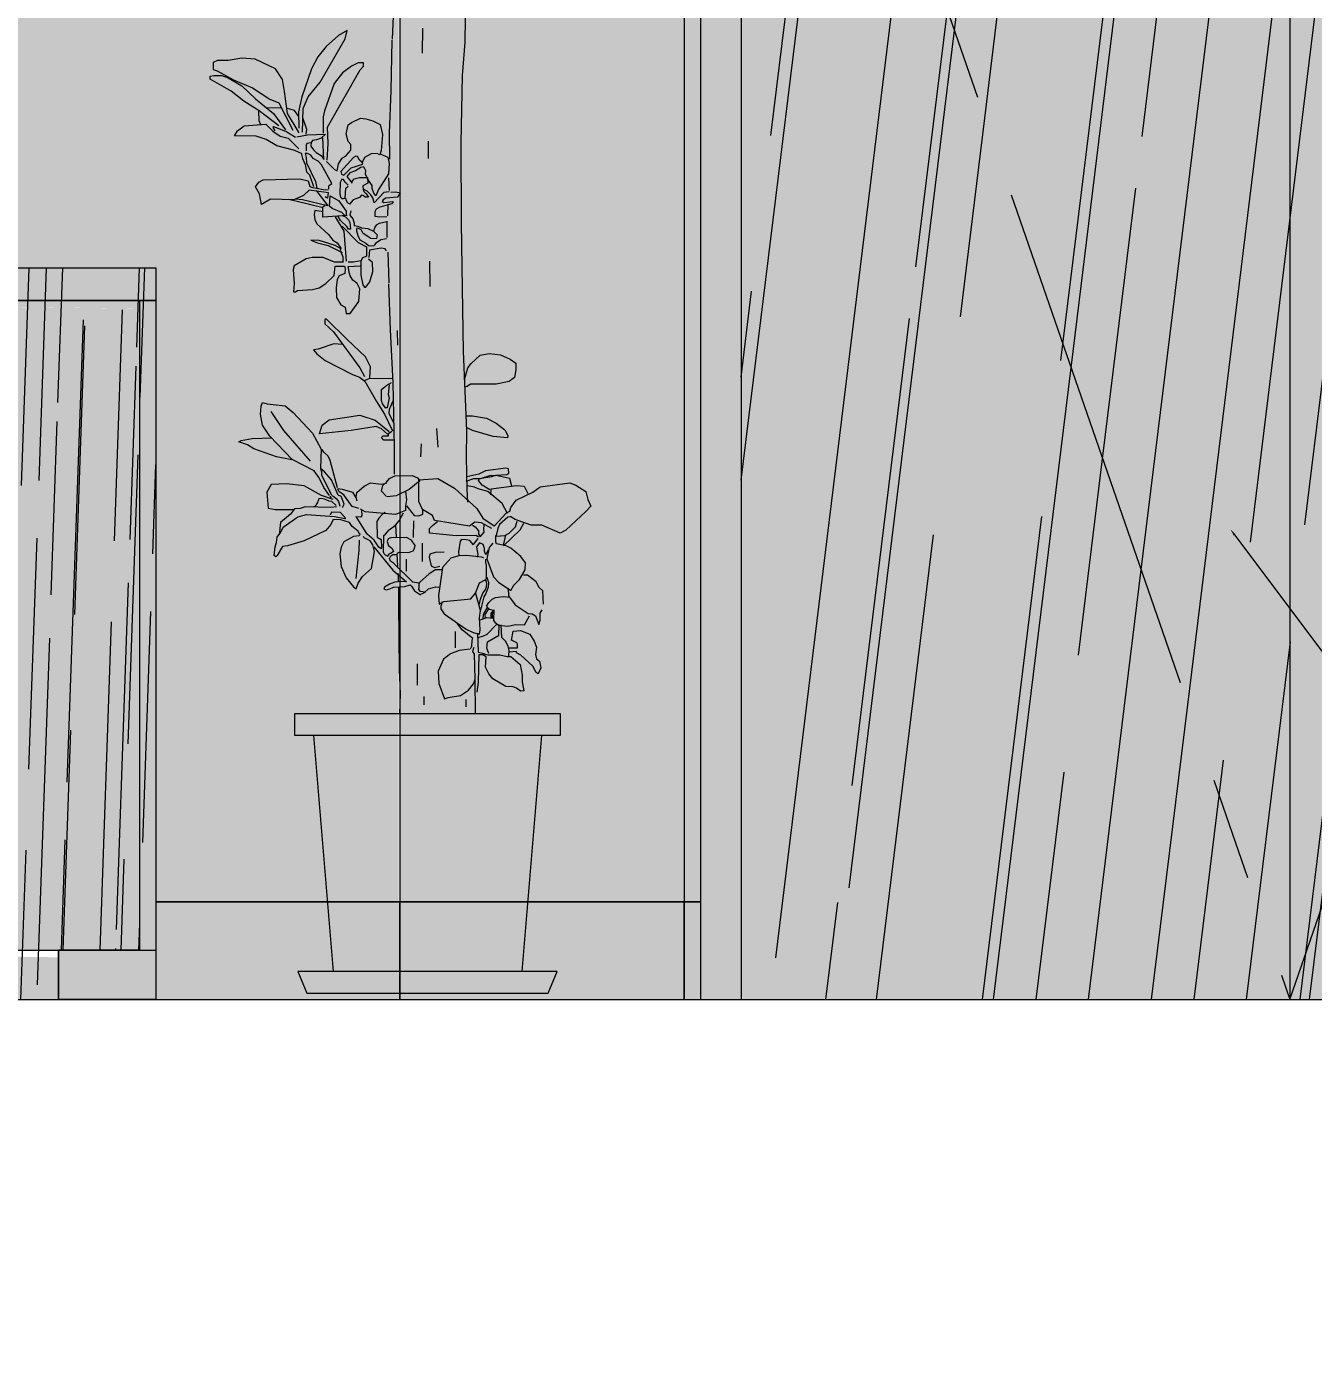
# Model space of a CAD drawing. Header units: millimetres. Extents: x -63086 to 144078, y -129912 to 13382.
# Drawn here: x 21244 to 22036, y -36235 to -35415 of the extents above; entities that cross this region are included whole.
import ezdxf
from ezdxf import colors
from ezdxf.entities.mleader import LeaderData, LeaderLine
from ezdxf.math import Vec2, Vec3

# ---------------------------------------------------------------- set-up
doc = ezdxf.new("R2010")
doc.units = ezdxf.units.MM
doc.linetypes.add('CENTER', pattern=[50.8, 31.75, -6.35, 6.35, -6.35])
doc.layers.get('0').update_dxf_attribs({"lineweight": 0})
for name, color, linetype, lineweight in [('004建具', 7, 'Continuous', 9), ('展開', 7, 'Continuous', 9), ('観葉植物', 92, 'Continuous', 9)]:
    doc.layers.add(name, color=color, linetype=linetype, lineweight=lineweight)
doc.layers.add('文字', color=7, linetype='Continuous')
doc.styles.get("Standard").update_dxf_attribs({"font": 'MS Mincho.ttf'})
pattern_1 = [(83, (-8282.7, 1408.85), (-69.92233, 222.52405), [1447.8, -193.04, 482.6, -96.52]), (83, (-8314.95, 1542.15), (-139.17757, -80.156), [289.56, -31.8516, 579.12, -72.39]), (83, (-8358.25, 1466.75), (-3.01966, 506.04398), [772.16, -135.128, 386.08, -96.52])]

# ---------------------------------------------------------------- blocks, each defined once
blk = doc.blocks.new('ガジュマル2（CAD素材.com）')
at = {"color": 0, "linetype": 'ByBlock', "lineweight": -2}
for points in [[(-20.45, 615.5), (-21.75, 586.97)], [(23.32, 615.71), (22.88, 585.02)], [(-76.83, 529.64), (-76.4, 544.22), (-73.35, 551.41), (-65.95, 560.55), (-50.71, 587.12), (-49.4, 592.34), (-54.84, 589.29), (-62.25, 582.54), (-67.47, 576.01), (-71.39, 568.61), (-77.27, 551.41), (-79.45, 542.27), (-79.23, 532.25)], [(-3.15, 593.74), (-3.37, 578.28)], [(-21.87, 586.34), (-22.53, 555.21), (-23.61, 529.3), (-23.4, 513.19)], [(22.98, 585.03), (21.24, 564.57), (20.58, 522.98), (20.8, 474.21), (21.02, 446.78)], [(-79.01, 529.42), (-86.2, 541.18), (-87.94, 554.68), (-89.24, 562.08), (-93.6, 568.61), (-106.01, 574.71), (-114.28, 575.36), (-122.56, 573.83), (-129.09, 573.83), (-131.92, 572.53), (-131.92, 568.39), (-129.3, 567.52), (-119.29, 561.86), (-107.75, 557.07), (-97.08, 550.1), (-91.42, 547.71), (-82.93, 530.94)], [(-61.81, 512.44), (-61.16, 522.67), (-61.59, 532.9), (-41.35, 568.17), (-39.39, 570.35), (-39.39, 572.31), (-42.65, 572.31), (-46.79, 570.35), (-52.23, 566.21), (-57.46, 559.68), (-63.34, 542.92), (-64.21, 539.22), (-64.21, 529.2)], [(-91.42, 533.56), (-103.61, 542.92), (-112.98, 548.8), (-120.81, 554.89), (-133.66, 562.3), (-133.66, 564.25), (-131.48, 564.69), (-126.47, 564.69), (-122.56, 563.17), (-114.28, 558.16), (-105.79, 550.32), (-94.69, 541.18), (-87.28, 531.16)], [(-104.05, 542.92), (-103.83, 536.82), (-102.74, 534.43)], [(-89.9, 544.44), (-98.39, 544.66)], [(-79.23, 539.43), (-81.84, 543.14), (-86.2, 544.22)], [(-77.05, 516.36), (-81.62, 518.53), (-92.73, 521.36), (-99.26, 525.28), (-105.36, 527.24), (-118.64, 527.46), (-116.89, 530.51), (-112.76, 533.56), (-99.48, 534.64), (-95.12, 530.29), (-90.55, 527.24), (-85.76, 526.15), (-79.23, 519.4)], [(-74.66, 528.55), (-74.22, 531.38), (-76.62, 538.56)], [(-62.06, 511.76), (-57.29, 506.86), (-55.66, 506.04), (-54.71, 510.26), (-52.53, 513.66), (-50.08, 515.43), (-47.22, 518.7), (-47.22, 522.23), (-48.72, 524), (-49.95, 528.76), (-48.86, 534.21), (-46.82, 535.7), (-41.24, 538.29), (-37.84, 538.02), (-33.62, 536.79), (-29.13, 534.48), (-27.77, 528.22), (-28.45, 518.56), (-29.26, 515.84), (-31.03, 516.52), (-34.57, 516.38), (-38.79, 514.07), (-40.15, 511.07), (-41.78, 512.44), (-43.01, 514.75), (-44.1, 515.02), (-45.59, 514.07), (-53.35, 505.63), (-52.94, 503.86), (-51.44, 503.32), (-46.95, 507.81), (-39.88, 509.99), (-40.15, 511.07)], [(-81.19, 526.37), (-87.07, 530.07), (-94.47, 533.12), (-95.12, 532.69), (-93.82, 530.51)], [(-80.32, 526.81), (-73.79, 528.11), (-62.68, 528.55), (-65.51, 526.15), (-68.34, 525.07), (-70.74, 524.63), (-71.83, 523.11), (-74.22, 522.67), (-74.66, 521.8), (-74.66, 518.32)], [(-71.58, 523.59), (-71.72, 521.14), (-70.09, 518.83), (-68.45, 517.33), (-65.32, 515.43), (-63.69, 512.98), (-64.37, 526.18)], [(0.33, 524.29), (0.33, 513.62)], [(-77.66, 516.74), (-76.98, 513.61), (-75.21, 509.8), (-74.53, 505.44), (-72.63, 503.4), (-70.04, 496.33)], [(-58.75, 498.23), (-65.15, 509.66), (-67.19, 511.84), (-70.32, 513.61), (-71.68, 515.65), (-73.72, 516.6), (-75.21, 516.6), (-74.67, 514.15), (-74.53, 510.89), (-68.96, 499.32), (-68.14, 495.24), (-64.13, 494.39), (-61.06, 494.28)], [(-28.72, 516.25), (-24.36, 514.34), (-23.68, 510.53), (-23.96, 504.14), (-30.08, 494.47), (-31.71, 490.66), (-33.07, 492.3), (-34.03, 495.02), (-34.03, 496.92), (-36.47, 500.33), (-38.11, 503.86), (-37.97, 506.04), (-39.2, 508.49), (-41.1, 508.08), (-44.37, 505.9), (-47.77, 504.68), (-49.67, 502.37), (-46.41, 498.28)], [(-62.98, 490.23), (-62.03, 489.55), (-61.21, 489.41), (-60.95, 492.52), (-72.77, 494.15), (-76.3, 490.88), (-82.15, 488.16), (-96.67, 488.52), (-102.12, 485.16), (-103.38, 491.74), (-105.83, 496.05), (-103.79, 498.91), (-101.07, 500.41), (-78.62, 501.09), (-73.46, 499.88), (-72.35, 496.26), (-70.67, 495.63), (-68.2, 495.32)], [(-48.86, 497.2), (-50.63, 498.96), (-51.58, 500.6), (-52.8, 500.87), (-53.76, 498.83), (-54.03, 491.89), (-53.62, 489.85), (-52.53, 488.76), (-51.17, 489.17), (-50.63, 489.17), (-50.22, 495.29), (-48.86, 496.51)], [(-46.54, 499.1), (-45.05, 501.01), (-41.92, 501.82), (-36.88, 501.82), (-36.75, 498.42), (-39.74, 496.65), (-39.6, 494.47), (-39.2, 493.25), (-37.7, 491.75), (-36.34, 489.71), (-38.11, 489.85), (-39.74, 490.8), (-40.56, 491.07), (-41.78, 489.58), (-45.73, 488.21), (-47.91, 485.36), (-49.13, 486.31), (-50.08, 488.21), (-50.22, 489.17)], [(-24.01, 501.6), (-23.6, 493.85)], [(-68.43, 493.9), (-61.21, 484.51)], [(-58.9, 497.98), (-60.94, 496.49), (-60.94, 494.58)], [(-23.66, 492.98), (-26.79, 492.7), (-32.77, 486.31), (-33.59, 489.44), (-34.81, 491.21), (-37.13, 493.39), (-39.58, 494.75)], [(-22.56, 492.89), (-19.41, 493.06), (-16.78, 492.38), (-18.48, 489.66), (-25.62, 489.15), (-27.32, 488.04), (-27.83, 487.11), (-26.81, 486.51), (-21.28, 487.19), (-21.28, 486.34), (-21.96, 485.58), (-24.26, 484.98)], [(-64.15, 483.23), (-80.21, 487.18), (-85.79, 488.27)], [(-81.3, 488.81), (-76.94, 488.4), (-61.57, 484.59)], [(-49.46, 478.47), (-64.29, 477.52), (-64.29, 483.78), (-63.06, 484.73)], [(-50.95, 478.47), (-52.72, 480.38), (-58.71, 482.83), (-60.21, 484.19), (-59.93, 490.58), (-54.63, 487.45), (-50, 481.19), (-50, 478.34)], [(-25.02, 477.74), (-29.24, 477.46), (-32.09, 477.87), (-32.23, 478.96), (-32.09, 480.87), (-31.28, 482.64), (-29.1, 483.86), (-24.61, 484.95)], [(-24.42, 485.41), (-24.55, 478.34)], [(-64.15, 480.78), (-69.32, 481.47), (-69.73, 479.02), (-69.32, 476.02), (-68.1, 473.44), (-60.89, 466.77), (-58.3, 463.37), (-55.58, 461.6), (-53.4, 458.33), (-53.67, 457.24), (-52.04, 453.03), (-52.18, 449.49)], [(-49.86, 450.3), (-51.36, 468.81), (-56.53, 477.65)], [(-52.45, 478.47), (-50.41, 477.65), (-48.5, 475.89), (-47.82, 474.12), (-47.28, 470.03), (-48.5, 470.03), (-49.59, 471.8), (-53.54, 475.34), (-54.9, 477.79)], [(-47.14, 481.33), (-47.69, 478.61), (-45.92, 476.43), (-45.1, 473.71), (-45.1, 472.35), (-42.79, 471.94), (-40.61, 470.99), (-36.8, 470.58), (-33.26, 468.81), (-30.95, 466.63), (-31.36, 464.05), (-34.9, 464.32), (-39.52, 467.45), (-40.88, 469.76), (-42.79, 470.72), (-43.74, 470.58), (-43.74, 469.08), (-42.92, 466.22), (-41.56, 463.5), (-37.89, 461.46), (-36.26, 459.97), (-32.99, 459.83), (-32.17, 460.65), (-31.36, 461.87), (-28.64, 463.64), (-25.24, 464.32)], [(-52.59, 471.94), (-42.65, 461.87), (-37.48, 459.28), (-37.48, 453.43), (-40.15, 452.29), (-41.1, 450.25), (-41.1, 441.68), (-39.74, 435.83), (-38.79, 434.46), (-37.84, 434.46), (-35.52, 437.59), (-33.62, 443.99), (-33.89, 449.57), (-36.34, 451.61)], [(-24.88, 474.61), (-29.64, 473.65), (-31.55, 472.57), (-32.37, 471.34), (-33.18, 468.89)], [(-24.96, 474.93), (-24.96, 464.86)], [(-53.54, 458.2), (-56.8, 460.1), (-66.74, 463.09), (-71.77, 463.37), (-67.69, 461.6), (-61.02, 460.1), (-52.59, 455.75)], [(-52.12, 449.71), (-57.29, 449.71), (-64.1, 452.56), (-71.04, 452.56), (-74.71, 451.75), (-81.92, 447.53), (-82.6, 445.35), (-81.92, 436.51), (-82.33, 431.47), (-81.24, 431.61), (-80.02, 432.29), (-70.77, 432.97), (-66.68, 434.06), (-62.47, 436.64), (-57.43, 441.54), (-56.75, 447.39), (-51.03, 447.26), (-50.63, 445.76), (-50.76, 442.77), (-54.3, 441.27), (-55.66, 439.09), (-56.21, 434.06), (-55.93, 428.07), (-53.35, 423.58), (-50.63, 422.08), (-49.95, 418.14), (-47.5, 418.27), (-42.33, 425.62), (-41.65, 433.38), (-43.28, 436.64), (-45.86, 438.68), (-47.5, 441.27), (-48.04, 442.77), (-48.72, 447.12), (-41.37, 447.53)], [(-25.24, 456.84), (-26.05, 458.06), (-28.5, 458.47), (-35.71, 457.11), (-36.12, 452.62)], [(-24.42, 455.88), (-23.74, 436.97)], [(-41.1, 450.52), (-45.46, 449.71), (-48.86, 449.71)], [(1.27, 450.32), (1.49, 434.86)], [(21.09, 446.83), (21.96, 394.8), (23.92, 346.03), (23.7, 329.7)], [(-23.98, 436.38), (-22.89, 408.08), (-21.37, 375.64), (-20.5, 336.23)], [(-35.5, 378.69), (-35.06, 385.44), (-38.11, 391.54), (-49.43, 402.21), (-62.28, 414.84), (-63.15, 414.4), (-63.15, 411.79), (-57.92, 407), (-41.6, 384.79), (-38.77, 379.35)], [(-18.76, 407.64), (-18.54, 398.72)], [(-52.26, 399.16), (-57.71, 399.59), (-67.29, 396.33), (-70.12, 395.89), (-68.16, 393.28), (-62.93, 389.36), (-46.17, 380.65), (-41.81, 379.13), (-38.55, 376.52), (-31.36, 364.11), (-26.36, 356.27), (-21.57, 346.04)], [(22.85, 377.39), (24.81, 384.79), (26.77, 387.4), (32.43, 392.63), (37.87, 393.5), (44.84, 392.85), (50.94, 390.02), (54.42, 387.62), (54.42, 383.48), (53.55, 378.91), (50.28, 376.3), (42.23, 374.77), (26.55, 374.77), (24.37, 373.25), (22.85, 372.82)], [(-38.77, 376.95), (-35.94, 378.26), (-21.35, 378.48)], [(-25.7, 359.97), (-27.66, 362.58), (-28.32, 364.76), (-28.32, 371.51), (-25.05, 374.12), (-22.22, 375.65)], [(-23.53, 374.34), (-24.18, 368.46), (-23.53, 366.28), (-24.83, 360.19), (-25.92, 360.19)], [(-60.33, 306.29), (-63.87, 311.19), (-66.59, 317.04), (-69.72, 321.4), (-83.33, 328.47), (-96.94, 342.76), (-101.56, 349.43), (-102.65, 356.23), (-102.38, 361.27), (-101.43, 363.44), (-98.57, 362.63), (-87.55, 361.4), (-82.65, 357.32), (-70.81, 344.66), (-65.37, 334.73), (-65.78, 322.89), (-65.23, 320.72), (-65.23, 318.95), (-59.11, 306.43)], [(-21.35, 364.32), (-23.53, 359.1), (-23.74, 356.92), (-20.69, 350.61)], [(-71.99, 327.39), (-88.46, 346.16), (-96.09, 357.84)], [(-24.61, 343.9), (-28.32, 347.17), (-31.58, 348.69), (-47.04, 346.3), (-66.42, 344.12), (-64.89, 349.56), (-60.54, 352.83), (-41.6, 355.66), (-32.23, 352.61), (-23.53, 345.64)], [(23.5, 355.18), (27.64, 355.18), (36.35, 353.87), (42.23, 350.83), (47.67, 346.69), (49.41, 343.21), (49.19, 341.68), (40.48, 342.55), (27.64, 346.25), (24.37, 347.78)], [(-20.91, 340.2), (-26.79, 340.2), (-28.32, 341.94), (-27.23, 343.03), (-23.96, 343.03), (-23.96, 344.34), (-22, 345.86)], [(5.59, 347.42), (6.29, 335.93)], [(-83.47, 328.2), (-92.99, 329.97), (-106.87, 335), (-110.82, 337.45), (-115.99, 339.22), (-114.63, 340.17), (-107.82, 341.4), (-95.85, 341.67)], [(-20.6, 336.5), (-20.6, 319.35)], [(-3.95, 337.97), (-4.39, 329.92)], [(-55.43, 310.92), (-59.79, 327.79), (-61.15, 330.38), (-63.74, 332.96), (-64.82, 334.59)], [(23.76, 329.83), (24.17, 310.1), (24.71, 302.21)], [(-55.03, 306.43), (-59.11, 315.82), (-63.33, 320.85), (-65.78, 322.76)], [(23.83, 315.14), (28.59, 316.77), (32.54, 316.64), (38.39, 318.54), (48.87, 319.22), (50.09, 319.9), (49.82, 322.63), (48.19, 323.03), (35.67, 321.4), (31.58, 319.36), (24.24, 317.73)], [(-57.95, 303.7), (-65.3, 306.28), (-75.78, 312.27), (-86.8, 313.5), (-96.19, 313.09), (-98.91, 308.19), (-97.96, 298.39), (-93.74, 297.58), (-82.04, 297.71)], [(-55.37, 310.56), (-52.51, 310.16), (-46.11, 308.25), (-44.21, 305.26), (-43.8, 304.99), (-43.39, 308.12), (-38.9, 311.93), (-35.09, 314.1), (-28.56, 313.29), (-25.16, 313.83)], [(-25.29, 305.67), (-28.29, 308.93), (-27.47, 312.33), (-25.16, 314.37), (-23.39, 316.69), (-20.12, 318.32), (-9.37, 318.59), (-6.24, 317.1), (-4.75, 315.33), (-11.28, 309.88), (-19.31, 306.07), (-24.89, 305.39)], [(39.62, 285.84), (33.3, 289.32), (29.17, 289.76), (25.9, 287.36), (4.35, 290.84), (3.04, 293.89), (-3.06, 297.59), (-5.23, 302.6), (-5.23, 315.88), (6.31, 316.75), (16.54, 310.66), (30.25, 298.25), (33.96, 292.37), (40.92, 287.58)], [(49.27, 295.14), (45.87, 301.26), (37.16, 308.61), (31.18, 310.24), (29, 311.33), (24.51, 312.15)], [(38.39, 309.7), (33.63, 312.56), (31.45, 315.41), (31.99, 316.77), (39.48, 317.86), (42.33, 318.82), (50.5, 316.91), (51.72, 312.28)], [(38.93, 306.71), (39.07, 310.24), (54.85, 312.42), (59.48, 311.88), (61.66, 307.52)], [(40.97, 287.38), (48.46, 295.41), (50.64, 296.5), (51.32, 298.81), (54.58, 303.3), (64.79, 308.2), (69.28, 311.6), (87.51, 314.05), (91.32, 312.69), (97.44, 308.61), (98.67, 303.71), (100.57, 299.77), (97.44, 296.36), (85.2, 284.93), (81.52, 283.16), (70.37, 287.93), (63.7, 288.06), (53.9, 291.46), (51.18, 293.1), (50.77, 293.1), (49.41, 292.83), (44.38, 288.33), (43.29, 285.89), (42.33, 281.53)], [(-56.18, 300.03), (-58.9, 302.47), (-60.54, 302.75), (-63.26, 303.97), (-65.3, 304.38), (-66.8, 304.11), (-67.61, 301.93), (-69.11, 299.62), (-70.06, 299.34)], [(-60.13, 305.88), (-59.18, 304.65)], [(-58.91, 306.3), (-57.69, 305.67), (-56.04, 304.28), (-54.66, 302.53), (-53.91, 299.61)], [(-42.17, 298.18), (-46.25, 299.54), (-51.56, 306.62), (-54.28, 308.39), (-55.09, 310.16)], [(-54.96, 306.48), (-53.32, 305.94), (-51.56, 301.18), (-51.69, 300.22), (-52.51, 298.73)], [(-44, 305.23), (-43.4, 303.02)], [(-13.59, 308.8), (-12.91, 303.62), (-13.59, 299.95), (-13.59, 297.09), (-19.71, 294.64), (-38.36, 296.14), (-41.21, 297.77)], [(-41.76, 282.47), (-42.71, 284.24), (-46.25, 287.1), (-48.02, 289.68), (-53.33, 291.18), (-58.09, 291.45), (-59.45, 288.32), (-62.58, 284.65), (-75.78, 278.25), (-86.12, 275.26), (-89.25, 274.85), (-92.38, 269.27), (-93.2, 268.46), (-94.42, 269.27), (-93.74, 274.72), (-92.92, 277.3), (-92.51, 280.57), (-90.2, 283.7), (-88.84, 286.83), (-79.86, 293.09), (-74.42, 294.58), (-57.27, 293.22), (-50.88, 292), (-50.33, 292), (-53.46, 295.81), (-59.04, 295.94), (-59.86, 294.04)], [(-55.91, 299.21), (-59.45, 298.8), (-75.23, 299.21), (-78.23, 298.26), (-81.76, 297.98), (-84.35, 294.85), (-90.34, 289.68), (-91.29, 282.06)], [(-40.53, 297.23), (-40.4, 293.83), (-41.08, 292.87), (-44.07, 293.15)], [(-26.11, 295.74), (-27.64, 294.8), (-30.02, 292.25), (-31.12, 290.21), (-30.87, 280.68), (-28.49, 279.15), (-28.32, 274.48), (-28.49, 273.45), (-29.85, 274.39), (-32.74, 278.81), (-37.16, 282.38), (-43.87, 293.24)], [(-24.66, 268.86), (-25.77, 269.46), (-26.7, 270.39), (-27.04, 271.33), (-26.96, 281.62), (-25.77, 282.55), (-23.55, 285.11), (-19.73, 288), (-17.35, 290.63), (-14.71, 295.48)], [(-12.89, 299.96), (-8.13, 293.84), (-5.27, 293.7), (-2.96, 294.79), (-2.82, 297.51)], [(-19.62, 287.83), (-19.35, 280.75)], [(-8.67, 290.57), (-8.81, 280.37)], [(31.34, 280.61), (30.04, 281.7), (17.63, 281.48), (1.3, 283.01), (1.3, 285.84), (3.04, 287.8), (6.09, 290.19)], [(27.64, 288.01), (29.38, 286.93), (31.34, 284.53), (31.34, 282.35), (32.43, 280.83), (34.83, 283.66), (34.61, 285.62), (34.83, 288.23)], [(42.2, 281.12), (47.64, 281.53), (50.23, 283.03), (54.17, 286.97), (55.26, 290.38)], [(46.83, 275.27), (57.03, 285.21), (59.21, 289.29)], [(-41.35, 282.74), (-42.03, 281.52), (-45.57, 280.97), (-51.56, 277.71), (-53.05, 274.44), (-53.87, 270.36), (-53.19, 262.6), (-50.06, 255.66), (-45.57, 249.95), (-43.94, 248.86), (-42.58, 252.4), (-39.99, 256.48), (-34.41, 261.24), (-32.51, 271.72), (-33.59, 275.8), (-35.23, 278.25), (-39.04, 280.29), (-39.45, 281.11)], [(-5.29, 252.35), (-8.96, 252.93), (-20.86, 264.67), (-22.76, 265.9), (-23.31, 267.53), (-22.49, 269.03), (-21.4, 269.84), (-18.95, 269.84), (-18.54, 270.8), (-17.46, 271.34), (-11.6, 271.2), (-8.75, 272.29), (-8.07, 273.65), (-7.66, 275.56), (-9.84, 278.69), (-12.97, 280.32), (-22.63, 280.19), (-24.12, 279.51), (-24.8, 277.87), (-23.99, 275.56), (-21.67, 273.65), (-20.86, 271.88), (-22.35, 270.66), (-23.72, 270.12), (-24.8, 268.62)], [(28.27, 275.9), (25.97, 278.46), (23.84, 278.97), (20.95, 279.14), (20.02, 278.2), (19.08, 271.57), (19.25, 269.02)], [(28.28, 276.07), (31.14, 279.74)], [(40.18, 276.97), (37.86, 274.25), (36.5, 267.31), (40.59, 256.28), (43.58, 253.02), (51.2, 247.85), (53.1, 250.98), (56.51, 254.65), (60.04, 260.5), (60.32, 264.86), (57.46, 268.8), (51.34, 273.84), (48.48, 275.33), (42.49, 276.42), (42.08, 277.65), (41.95, 281.73)], [(46.83, 275.68), (48.19, 281.8)], [(-42.07, 278.68), (-42.21, 272.42), (-44.11, 255.27)], [(-32.97, 274.61), (-21.4, 260.32), (-12.97, 253.11), (-15.82, 253.38), (-20.04, 252.83), (-23.44, 251.75), (-26.44, 249.84), (-26.84, 248.75), (-25.35, 248.21), (-23.17, 248.75), (-20.86, 249.84), (-13.92, 250.25), (-10.65, 251.2), (-9.84, 250.38), (-7.93, 247.53), (-4.39, 245.08)], [(-3.23, 276.83), (-3.23, 265.54)], [(10.24, 271.39), (4.8, 271.12), (1.53, 270.16), (1.12, 268.26), (2.21, 262.95), (4.25, 261.86), (7.52, 262.68)], [(37.22, 272.8), (35.92, 269.75), (35.04, 271.93), (35.04, 273.67), (34.17, 276.07), (32, 277.16), (30.04, 274.54)], [(30.22, 274.37), (30.99, 269.87), (30.56, 268.25)], [(-18.8, 270.41), (-18.53, 262.52)], [(-13.16, 267.17), (-13.16, 259.69)], [(34.64, 267.65), (33.45, 268.33), (24.01, 269.27), (19.34, 269.02), (14.4, 267.74), (9.22, 262.04), (6.75, 244.78), (7.17, 239.42), (10.07, 241.12), (26.56, 242.65), (29.46, 246.22), (31.92, 252.52), (35.49, 254.3)], [(35.55, 253.83), (36.37, 255.2), (36.37, 263.09), (35.82, 265.26), (35.96, 267.17)], [(-17.99, 258.16), (-17.99, 253.54)], [(8.92, 260.59), (5.01, 260.59), (1.01, 258.12), (-4.86, 252.76), (-5.28, 251.74), (-5.28, 249.87), (-5.62, 248.43), (-4.77, 247.41), (-1.03, 247.07)], [(32.03, 239.32), (32.63, 242.55), (34.07, 246.21), (35.52, 247.91), (36.29, 249.95), (36.46, 252.08), (35.95, 254.38)], [(36.54, 255.99), (37.56, 252.68), (37.31, 249.87), (35.86, 245.96), (34.58, 243.92), (32.54, 235.67)], [(71.26, 239.35), (70.99, 247.65), (68.68, 249.69), (66.91, 253.09), (61.47, 257.17), (59.02, 257.31)], [(-17.85, 249.86), (-17.85, 239.52)], [(-4.43, 245.28), (-1.8, 246.56), (0.67, 248.77), (4.84, 249.96), (6.96, 249.87)], [(49.63, 249.28), (49.9, 244.52), (53.85, 239.08), (62.01, 233.63), (64.46, 233.5), (66.5, 232.27), (68.41, 226.97), (69.36, 229.55), (69.36, 233.77), (70.45, 235.81)], [(-17.87, 239.57), (-17.46, 199.02), (-16.91, 184.32), (-17.19, 171.94)], [(9.08, 240.84), (8.26, 238.26), (8.13, 236.49), (10.3, 233.5), (23.77, 223.97), (28.13, 221.93), (31.94, 220.98), (32.48, 223.56), (32.07, 231.05), (32.62, 235.54), (29.76, 245.88)], [(40.63, 235.43), (38.08, 236.03), (36.38, 238.15), (37.65, 240.45), (39.7, 242.49), (41.82, 243.43), (46.58, 244.11), (50.75, 243.77)], [(32.35, 229.82), (36.57, 231.18), (39.97, 230.78)], [(36.71, 237.37), (34.24, 233.11), (33.99, 230.39)], [(37.65, 236.94), (35.35, 232.94), (35.43, 230.65)], [(40.89, 235.35), (40.04, 234.84), (39.04, 233.78), (38.94, 230.92)], [(40.8, 234.16), (39.78, 233.65), (39.78, 230.67)], [(40.78, 235.95), (40.65, 229.28), (41.46, 228.33), (43.64, 226.56), (49.36, 225.88), (54.25, 226.83), (59.7, 226.69), (62.83, 232.27)], [(16.97, 222.56), (16.97, 212.49)], [(27.27, 213.17), (27.41, 217.39), (27.81, 218.2), (21.28, 223.51), (18.02, 227.86)], [(30.85, 221.52), (31.26, 209.96), (35.07, 209)], [(30.99, 218.8), (33.98, 219.62), (36.7, 220.98), (42.55, 226.97)], [(43.91, 219.62), (44.19, 226.97)], [(50.04, 207.51), (50.17, 210.91), (49.63, 213.36), (48.13, 216.49), (45.82, 218.8), (45.41, 226.69)], [(51.67, 217.03), (52.62, 222.88), (57.25, 223.29), (62.96, 220.84), (65.69, 216.62), (67.05, 212.95), (66.37, 208.46), (67.05, 205.74), (68.81, 204.24), (69.77, 200.29), (68, 196.48), (66.91, 197.3), (64.73, 201.25), (57.38, 208.05), (54.8, 209.55), (54.66, 210.36)], [(27.04, 213.36), (26.22, 211.72), (19.42, 210.91), (14.11, 208.87), (9.89, 205.6), (6.49, 198.12), (6.9, 190.63), (10.44, 181.11), (12.62, 181.92), (20.24, 183.29), (25.13, 186.41), (28.26, 190.36), (29.35, 193.35), (28.94, 208.87), (27.99, 210.09), (28.26, 211.86), (28.67, 212.95)], [(37.79, 209), (36.43, 212.27), (36.84, 216.22), (43.37, 219.89)], [(51.81, 217.17), (54.8, 215.81), (55.07, 214.99), (55.07, 212.27), (49.9, 212.41)], [(33.84, 209), (37.11, 208.19), (44.46, 208.32), (48.95, 207.23), (51.26, 207.23), (56.98, 202.2), (58.2, 195.67), (58.2, 191.59), (59.29, 186.14), (57.25, 185.87), (54.8, 187.64), (52.76, 188.59), (48.27, 188.73), (40.1, 193.49), (37.65, 196.48), (35.75, 200.7), (36.02, 206.96), (33.98, 208.19), (31.65, 208.26), (31.26, 191.45), (30.31, 185.19)], [(54.66, 210.23), (50.04, 209.96)], [(-6.44, 202.69), (-6.44, 189.49)], [(29.21, 193.44), (29.24, 172.13)], [(-2.22, 182.69), (-2.22, 177.38)], [(23.5, 180.79), (23.64, 176.16)], [(-70.2, 158.54), (-58.01, 13.5)], [(70.2, 158.54), (58.01, 13.5)], [(79.79, 13.5), (-79.79, 13.5), (-74.13, 0), (74.13, 0), (79.79, 13.5)]]:
    blk.add_lwpolyline(points, dxfattribs=at)
blk.add_lwpolyline([(-81.59, 172.13), (81.59, 172.13), (81.59, 158.54), (-81.59, 158.54)], close=True, dxfattribs=at)

msp = doc.modelspace()

# ---------------------------------------------------------------- hatches: boundary and pattern name
at = {"ltscale": 10, "true_color": 0x9c5e31, "transparency": 33554541}
h = msp.add_hatch(dxfattribs=at)
h.set_pattern_fill('AR-RROOF', color=25, scale=3.8, angle=83)
h.set_pattern_definition(pattern_1)
h.paths.add_polyline_path([(22358.7642, -34088.2463), (22021.2642, -34088.2463), (22358.7642, -35038.2463)], flags=17)
h.paths.add_polyline_path([(22021.2642, -34088.2463), (22021.2642, -36013.2463), (22358.7642, -35038.2463)])
h.paths.add_polyline_path([(22021.2642, -34088.2463), (21683.7642, -35038.2463), (22021.2642, -36013.2463)])
h.paths.add_polyline_path([(22021.2642, -34088.2463), (21683.7642, -34088.2463), (21683.7642, -35038.2463)], flags=17)
h.paths.add_polyline_path([(22358.7642, -34063.2463), (21683.7642, -34063.2463), (21683.7642, -34088.2463), (22021.2642, -34088.2463), (22358.7642, -34088.2463)])
h.paths.add_polyline_path([(21683.7642, -35038.2463), (21683.7642, -36013.2463), (22021.2642, -36013.2463)], flags=0)
h.paths.add_polyline_path([(22358.7642, -35038.2463), (22021.2642, -36013.2463), (22358.7642, -36013.2463)], flags=17)
h = msp.add_hatch(dxfattribs=at)
h.set_pattern_fill('AR-RROOF', color=25, scale=3.8, angle=83)
h.set_pattern_definition(pattern_1)
h.paths.add_polyline_path([(21683.7642, -35038.2463), (21683.7642, -36013.2463), (22021.2642, -36013.2463)])
h = msp.add_hatch(dxfattribs=at)
h.set_pattern_fill('AR-RROOF', color=25, scale=1.4, angle=88)
h.paths.add_polyline_path([(20913.7642, -35583.2463), (19933.7642, -35583.2463), (19933.7642, -35783.0866), (20913.7642, -35783.0866)])
h.paths.add_polyline_path([(20913.7642, -35783.0866), (19933.7642, -35783.0866), (19933.7642, -35982.9269), (20913.7642, -35982.9269)])
h.paths.add_polyline_path([(19933.7642, -35783.0866), (19933.7642, -35583.2463), (19533.7642, -35583.2463), (19533.7642, -35982.9269), (19583.7642, -35982.9269), (19933.7642, -35982.9269)])
h.paths.add_polyline_path([(21313.7642, -35583.2463), (20913.7642, -35583.2463), (20913.7642, -35783.0866), (20913.7642, -35982.9269), (21313.7642, -35982.9269)])
h.paths.add_polyline_path([(21263.7642, -35982.9269), (19583.7642, -35982.9269), (19583.7642, -36013.2463), (21263.7642, -36013.2463)])
h.paths.add_polyline_path([(21323.7642, -35563.2463), (19523.7642, -35563.2463), (19523.7642, -35583.2463), (19533.7642, -35583.2463), (19933.7642, -35583.2463), (20913.7642, -35583.2463), (21313.7642, -35583.2463), (21323.7642, -35583.2463)])
h.paths.add_polyline_path([(21323.7642, -35583.2463), (21313.7642, -35583.2463), (21313.7642, -35982.9269), (21323.7642, -35982.9269)])
h.paths.add_polyline_path([(19533.7642, -35583.2463), (19523.7642, -35583.2463), (19523.7642, -35982.9269), (19533.7642, -35982.9269)])
at = {"layer": '展開', "ltscale": 10, "true_color": 0xfffefa}
h = msp.add_hatch(color=7, dxfattribs=at)
h.dxf.hatch_style = 1
edge = h.paths.add_edge_path()
edge.add_ellipse((17772.9138, -34246.9422), major_axis=(-96.2362, 0), ratio=0.06246404, start_angle=180, end_angle=182.5059425, ccw=False)
edge.add_ellipse((17772.9138, -34246.9422), major_axis=(-96.2362, 0), ratio=0.06246404, start_angle=0, end_angle=180, ccw=False)
edge.add_ellipse((17772.9138, -34246.9422), major_axis=(-96.2362, 0), ratio=0.06246404, start_angle=182.5059425, end_angle=357.4940575)
edge.add_line((17676.7696, -34246.6794), (17717.505, -34130.3434))
edge.add_line((17717.505, -34130.3434), (17763.6639, -34130.3434))
edge.add_line((17763.6639, -34130.3434), (17763.6639, -33663.5322))
edge.add_line((17763.6639, -33663.5322), (17066.1771, -33663.5322))
edge.add_line((17066.1771, -33663.5322), (17066.1771, -34130.3434))
edge.add_line((17066.1771, -34130.3434), (17115.8356, -34130.3434))
edge.add_line((17115.8356, -34130.3434), (17156.571, -34246.6794))
edge.add_ellipse((17060.4269, -34246.9422), major_axis=(-96.2362, 0), ratio=0.06246404, start_angle=180, end_angle=182.5059425, ccw=False)
edge.add_ellipse((17060.4269, -34246.9422), major_axis=(-96.2362, 0), ratio=0.06246404, start_angle=0, end_angle=180, ccw=False)
edge.add_ellipse((17060.4269, -34246.9422), major_axis=(-96.2362, 0), ratio=0.06246404, start_angle=182.5059425, end_angle=357.4940575)
edge.add_line((16964.2827, -34246.6794), (17005.0181, -34130.3434))
edge.add_line((17005.0181, -34130.3434), (17051.1771, -34130.3434))
edge.add_line((17051.1771, -34130.3434), (17051.1771, -33663.5322))
edge.add_line((17051.1771, -33663.5322), (15733.1855, -33663.5322))
edge.add_line((15733.1855, -33663.5322), (15733.1855, -36013.5322))
edge.add_line((15733.1855, -36013.5322), (15852.2027, -36013.5322))
edge.add_line((15852.2027, -36013.5322), (15852.2027, -34192.5322))
edge.add_line((15852.2027, -34192.5322), (16502.2027, -34192.5322))
edge.add_line((16502.2027, -34192.5322), (16502.2027, -36013.5322))
edge.add_line((16502.2027, -36013.5322), (16635.1855, -36013.5322))
edge.add_line((16635.1855, -36013.5322), (16635.1855, -35183.5322))
edge.add_line((16635.1855, -35183.5322), (16625.1855, -35183.5322))
edge.add_line((16625.1855, -35183.5322), (16625.1855, -35163.5322))
edge.add_line((16625.1855, -35163.5322), (19197.8689, -35163.5322))
edge.add_line((19197.8689, -35163.5322), (19197.8689, -34233.5322))
edge.add_line((19197.8689, -34233.5322), (18297.8689, -34233.5322))
edge.add_line((18297.8689, -34233.5322), (18297.8689, -34213.5322))
edge.add_line((18297.8689, -34213.5322), (18747.8689, -34213.5322))
edge.add_line((18747.8689, -34213.5322), (18747.8689, -33663.5322))
edge.add_line((18747.8689, -33663.5322), (17778.6639, -33663.5322))
edge.add_line((17778.6639, -33663.5322), (17778.6639, -34130.3434))
edge.add_line((17778.6639, -34130.3434), (17828.3225, -34130.3434))
edge.add_line((17828.3225, -34130.3434), (17869.0579, -34246.6794))
h.paths.add_polyline_path([(21473.1855, -33663.5322), (19372.8689, -33663.5322), (19373.4476, -35953.2463), (19523.7642, -35953.2463), (19523.1855, -35563.5322), (21323.1855, -35563.5322), (21323.1855, -35953.2463), (21473.1855, -35953.2463)])
edge = h.paths.add_edge_path(flags=16)
edge.add_arc((20989.1872, -34591.6931), 3, 0, 90, ccw=False)
edge.add_line((20992.1872, -34591.6931), (20992.1872, -35258.6931))
edge.add_arc((20989.1872, -35258.6931), 3, -90, 0, ccw=False)
edge.add_line((20989.1872, -35261.6931), (20848.6872, -35261.6931))
edge.add_line((20848.6872, -35261.6931), (20848.6872, -35289.6931))
edge.add_line((20848.6872, -35289.6931), (20828.6872, -35289.6931))
edge.add_line((20828.6872, -35289.6931), (20828.6872, -35261.6931))
edge.add_line((20828.6872, -35261.6931), (20549.1872, -35261.6931))
edge.add_line((20549.1872, -35261.6931), (20549.1872, -35271.6931))
edge.add_line((20549.1872, -35271.6931), (20297.1872, -35271.6931))
edge.add_line((20297.1872, -35271.6931), (20297.1872, -35261.6931))
edge.add_line((20297.1872, -35261.6931), (20017.6872, -35261.6931))
edge.add_line((20017.6872, -35261.6931), (20017.6872, -35289.6931))
edge.add_line((20017.6872, -35289.6931), (19997.6872, -35289.6931))
edge.add_line((19997.6872, -35289.6931), (19997.6872, -35261.6931))
edge.add_line((19997.6872, -35261.6931), (19857.1872, -35261.6931))
edge.add_arc((19857.1872, -35258.6931), 3, 180, 270, ccw=False)
edge.add_line((19854.1872, -35258.6931), (19854.1872, -34591.6931))
edge.add_arc((19857.1872, -34591.6931), 3, 90, 180, ccw=False)
edge.add_line((19857.1872, -34588.6931), (20989.1872, -34588.6931))
h.paths.add_polyline_path([(20976.6872, -34603.6931), (20976.6872, -35226.6931), (19869.6872, -35226.6931), (19869.6872, -34603.6931)], flags=0)
h = msp.add_hatch(color=7, dxfattribs=at)
h.dxf.hatch_style = 1
h.paths.add_polyline_path([(21648.7642, -33663.2463), (21473.7642, -33663.2463), (21473.7642, -35953.2463), (21648.7642, -35953.2463)])
h.paths.add_polyline_path([(22383.7642, -33663.2463), (21648.7642, -33663.2463), (21648.7642, -35953.2463), (21658.7642, -35953.2463), (21658.7642, -34063.2463), (22383.7642, -34063.2463)])
at = {"layer": '展開', "ltscale": 10, "true_color": 0xf0c089, "transparency": 33554607}
h = msp.add_hatch(color=31, dxfattribs=at)
h.dxf.hatch_style = 1
h.paths.add_polyline_path([(22021.2642, -34088.2463), (21683.7642, -35038.2463), (22021.2642, -36013.2463)])
h.paths.add_polyline_path([(22358.7642, -35038.2463), (22021.2642, -34088.2463), (22021.2642, -36013.2463)])
h.paths.add_polyline_path([(22358.7642, -35038.2463), (22021.2642, -36013.2463), (22358.7642, -36013.2463)], flags=17)
h.paths.add_polyline_path([(21683.7642, -35038.2463), (21683.7642, -36013.2463), (22021.2642, -36013.2463)], flags=0)
h.paths.add_polyline_path([(22021.2642, -34088.2463), (21683.7642, -34088.2463), (21683.7642, -35038.2463)], flags=17)
h.paths.add_polyline_path([(22358.7642, -34088.2463), (22021.2642, -34088.2463), (22358.7642, -35038.2463)], flags=17)
h.paths.add_polyline_path([(21683.7642, -35038.2463), (21683.7642, -34063.2463), (21658.7642, -34063.2463), (21658.7642, -36013.2463), (21683.7642, -36013.2463)])
h.paths.add_polyline_path([(22358.7642, -34063.2463), (21683.7642, -34063.2463), (21683.7642, -34088.2463), (22358.7642, -34088.2463)])
h.paths.add_polyline_path([(22383.7642, -34063.2463), (22358.7642, -34063.2463), (22358.7642, -34088.2463), (22358.7642, -36013.2463), (22383.7642, -36013.2463)])
h = msp.add_hatch(color=31, dxfattribs=at)
h.dxf.hatch_style = 1
h.paths.add_polyline_path([(21683.7642, -35038.2463), (21683.7642, -36013.2463), (22021.2642, -36013.2463)])
h = msp.add_hatch(color=31, dxfattribs=at)
h.dxf.hatch_style = 1
h.paths.add_polyline_path([(20913.7642, -35783.0866), (19933.7642, -35783.0866), (19933.7642, -35982.9269), (20913.7642, -35982.9269)])
h.paths.add_polyline_path([(20913.7642, -35583.2463), (19933.7642, -35583.2463), (19933.7642, -35783.0866), (20913.7642, -35783.0866)])
h.paths.add_polyline_path([(19933.7642, -35583.2463), (19523.7642, -35583.2463), (19523.7642, -35982.9269), (19583.7642, -35982.9269), (19933.7642, -35982.9269)])
h.paths.add_polyline_path([(21323.7642, -35588.406), (20913.7642, -35583.2463), (20913.7642, -35783.0866), (20913.7642, -35982.9269), (21323.7642, -35988.0866)])
h.paths.add_polyline_path([(21323.7642, -35563.2463), (19523.7642, -35563.2463), (19523.7642, -35583.2463), (19533.7642, -35583.2463), (19933.7642, -35583.2463), (20913.7642, -35583.2463), (21313.7642, -35588.3221), (21323.7642, -35588.3221)])
h.paths.add_polyline_path([(21263.7642, -35982.9269), (21231.7642, -35982.9269), (21231.7642, -36013.2463), (21263.7642, -36013.2463)])
at = {"layer": '展開', "ltscale": 10, "true_color": 0xffffff}
h = msp.add_hatch(color=7, dxfattribs=at)
h.dxf.hatch_style = 1
h.paths.add_polyline_path([(21473.7642, -35953.2463), (21323.7642, -35953.2463), (21323.7642, -36013.2463), (21473.7642, -36013.2463)])
h.paths.add_polyline_path([(21648.7642, -35953.2463), (21473.7642, -35953.2463), (21473.7642, -36013.2463), (21648.7642, -36013.2463)])
h.paths.add_polyline_path([(21658.7642, -35953.2463), (21648.7642, -35953.2463), (21648.7642, -36013.2463), (21658.7642, -36013.2463)])
h = msp.add_hatch(color=7, dxfattribs=at)
h.dxf.hatch_style = 1
h.paths.add_polyline_path([(21323.7642, -35982.9269), (21263.7642, -35982.9269), (21263.7642, -36013.2463), (21323.7642, -36013.2463)])

# ---------------------------------------------------------------- linework, layer by layer
at = {"layer": '004建具', "linetype": 'CENTER', "ltscale": 10}
for p, q in [((21683.7642, -35038.2463), (22021.2642, -36013.2463)), ((22021.2642, -36013.2463), (22358.7642, -35038.2463))]:
    msp.add_line(p, q, dxfattribs=at)
at = {"layer": '展開', "ltscale": 10}
for p, q in [((21473.7642, -33663.2463), (21473.7642, -36013.2463)), ((21473.7642, -33663.2463), (21473.7642, -36013.2463)), ((21648.7642, -33663.2463), (21648.7642, -36013.2463)), ((21658.7642, -34063.2463), (21658.7642, -36013.2463)), ((21683.7642, -34063.2463), (21683.7642, -36013.2463)), ((22021.2642, -34088.2463), (22021.2642, -36013.2463)), ((19523.7642, -35563.2463), (21323.7642, -35563.2463)), ((21323.7642, -35563.2463), (21323.7642, -36013.2463)), ((19523.7642, -35583.2463), (21323.7642, -35583.2463)), ((21313.7642, -35583.2463), (20913.7642, -35583.2463)), ((21323.7642, -35583.2463), (21313.7642, -35583.2463)), ((21313.7642, -35583.2463), (21313.7642, -35982.9269)), ((21658.7642, -35953.2463), (21323.7642, -35953.2463)), ((21323.7642, -35953.2463), (21658.7642, -35953.2463)), ((21473.7642, -36013.2463), (21473.7642, -35953.2463)), ((21473.7642, -35953.2463), (21658.7642, -35953.2463)), ((21648.7642, -36013.2463), (21648.7642, -35953.2463)), ((19533.7642, -35982.9269), (21313.7642, -35982.9269)), ((21313.7642, -35982.9269), (21263.7642, -35982.9269)), ((21263.7642, -35982.9269), (21263.7642, -36013.2463)), ((14943.7469, -36013.2463), (22383.7642, -36013.2463))]:
    msp.add_line(p, q, dxfattribs=at)
msp.add_lwpolyline([(21263.7642, -35982.9269), (21323.7642, -35982.9269), (21323.7642, -36013.2463), (21263.7642, -36013.2463)], close=True, dxfattribs=at)

# ---------------------------------------------------------------- block references
at = {"layer": '観葉植物', "ltscale": 10}
msp.add_blockref('ガジュマル2（CAD素材.com）', (21490.846, -36009.4954), dxfattribs=at)

# ---------------------------------------------------------------- leaders
at = {"layer": '文字', "ltscale": 10}
ml = msp.add_multileader_mtext('Standard', dxfattribs=at)
ml.set_content('扉（木目調）', color=256)
ml.set_leader_properties(lineweight=0)
ml.build(insert=Vec2(0, 0))
ctx = ml.context
ctx.base_point, ctx.char_height, ctx.plane_origin = Vec3(22337.6414, -36184.5943), 70, Vec3(22959.7427, -36861.4705)
notes = []
notes.append((ctx, [(1, (1, 1, 0), (22329.6414, -36184.5943), (1, 0), 8, [(0, [(21984.9703, -35724.3212)], 0, [])])]))
ctx.mtext.insert, ctx.mtext.width, ctx.mtext.flow_direction = Vec3(22339.6414, -36143.3943), 647.466039, 5
for ctx, leaders in notes:
    for number, flags, end, landing, length, lines in leaders:
        leader = LeaderData()
        leader.index, (leader.has_last_leader_line, leader.has_dogleg_vector, leader.attachment_direction) = number, flags
        leader.last_leader_point, leader.dogleg_vector, leader.dogleg_length = Vec3(end), Vec3(landing), length
        for number, points, colour, breaks in lines:
            line = LeaderLine()
            line.index, line.vertices, line.color, line.breaks = number, Vec3.list(points), colors.encode_raw_color(colour), breaks
            leader.lines.append(line)
        ctx.leaders.append(leader)

doc.saveas('drawing.dxf')
